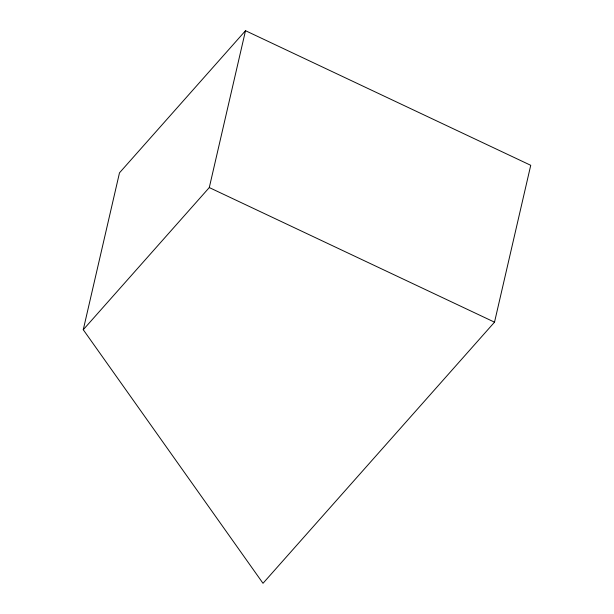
<?xml version="1.0" encoding="UTF-8"?>
<svg xmlns="http://www.w3.org/2000/svg" width="614" height="614" viewBox="0 0 614 614"><rect width="100%" height="100%" fill="white"/><g stroke="black" fill="none" stroke-linecap="round" stroke-linejoin="round"><path stroke-width="0.92" d="M83.266 329.718L119.484 172.841L245.508 30.7L530.734 165.304L494.516 322.173L263.007 583.3L83.266 329.718L209.29 187.569L245.508 30.7M209.29 187.569L494.516 322.173"/></g></svg>
